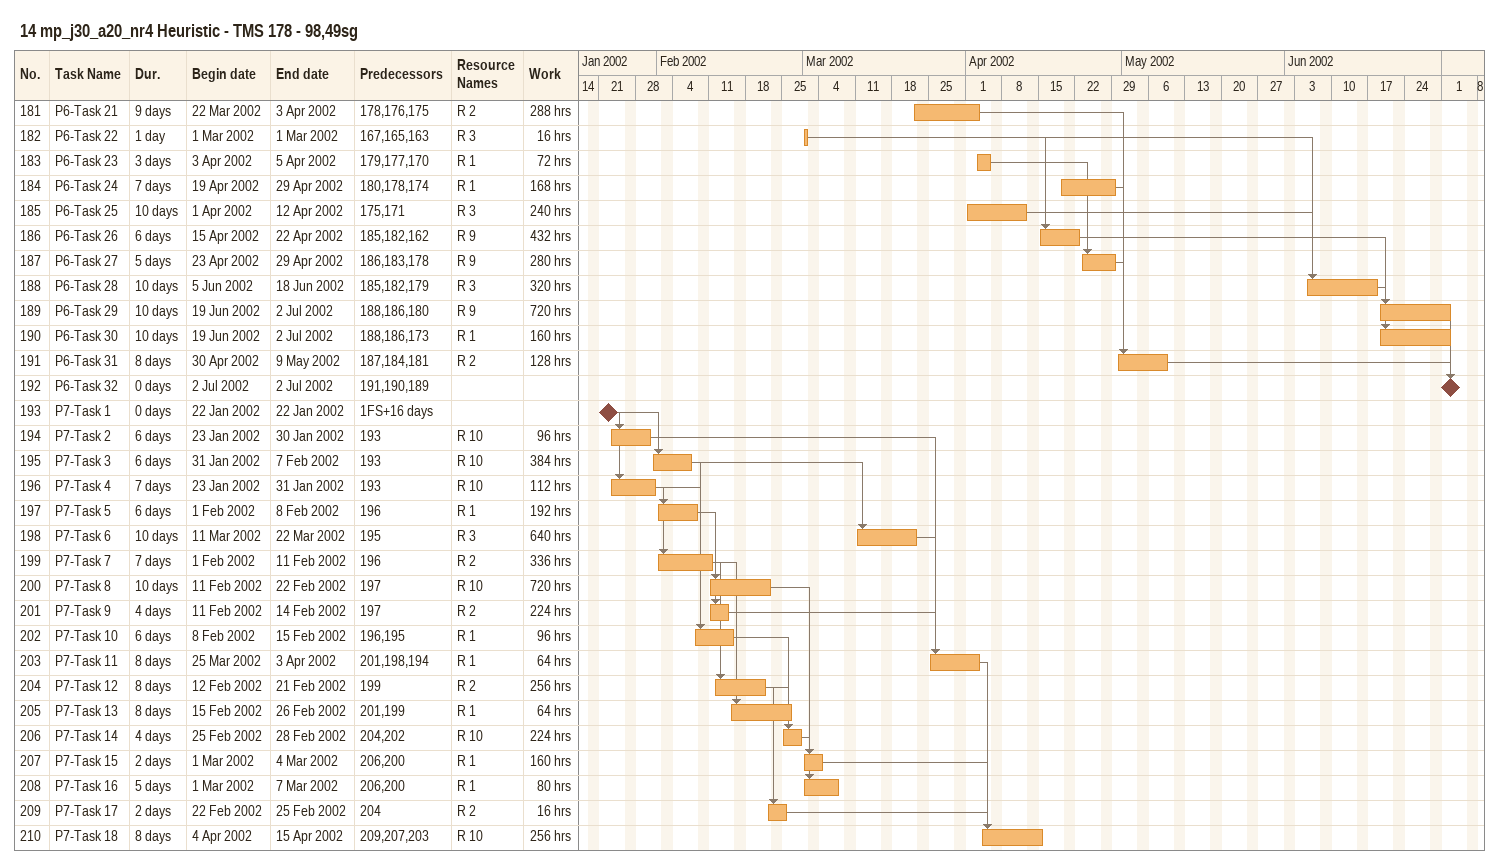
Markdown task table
14 mp_j30_a20_nr4 Heuristic - TMS 178 - 98,49sg

| ID | Task | Duration | Start | Finish | Predecessors | Resources | Work (h) |
|---|---|---|---|---|---|---|---|
| 181 | P6-Task 21 | 9d | 2002-03-22 | 2002-04-03 | 178, 176, 175 | R 2 | 288 |
| 182 | P6-Task 22 | 1d | 2002-03-01 | 2002-03-01 | 167, 165, 163 | R 3 | 16 |
| 183 | P6-Task 23 | 3d | 2002-04-03 | 2002-04-05 | 179, 177, 170 | R 1 | 72 |
| 184 | P6-Task 24 | 7d | 2002-04-19 | 2002-04-29 | 180, 178, 174 | R 1 | 168 |
| 185 | P6-Task 25 | 10d | 2002-04-01 | 2002-04-12 | 175, 171 | R 3 | 240 |
| 186 | P6-Task 26 | 6d | 2002-04-15 | 2002-04-22 | 185, 182, 162 | R 9 | 432 |
| 187 | P6-Task 27 | 5d | 2002-04-23 | 2002-04-29 | 186, 183, 178 | R 9 | 280 |
| 188 | P6-Task 28 | 10d | 2002-06-05 | 2002-06-18 | 185, 182, 179 | R 3 | 320 |
| 189 | P6-Task 29 | 10d | 2002-06-19 | 2002-07-02 | 188, 186, 180 | R 9 | 720 |
| 190 | P6-Task 30 | 10d | 2002-06-19 | 2002-07-02 | 188, 186, 173 | R 1 | 160 |
| 191 | P6-Task 31 | 8d | 2002-04-30 | 2002-05-09 | 187, 184, 181 | R 2 | 128 |
| 192 | P6-Task 32 | 0d | 2002-07-02 | 2002-07-02 | 191, 190, 189 |  |  |
| 193 | P7-Task 1 | 0d | 2002-01-22 | 2002-01-22 | 1FS+16d |  |  |
| 194 | P7-Task 2 | 6d | 2002-01-23 | 2002-01-30 | 193 | R 10 | 96 |
| 195 | P7-Task 3 | 6d | 2002-01-31 | 2002-02-07 | 193 | R 10 | 384 |
| 196 | P7-Task 4 | 7d | 2002-01-23 | 2002-01-31 | 193 | R 10 | 112 |
| 197 | P7-Task 5 | 6d | 2002-02-01 | 2002-02-08 | 196 | R 1 | 192 |
| 198 | P7-Task 6 | 10d | 2002-03-11 | 2002-03-22 | 195 | R 3 | 640 |
| 199 | P7-Task 7 | 7d | 2002-02-01 | 2002-02-11 | 196 | R 2 | 336 |
| 200 | P7-Task 8 | 10d | 2002-02-11 | 2002-02-22 | 197 | R 10 | 720 |
| 201 | P7-Task 9 | 4d | 2002-02-11 | 2002-02-14 | 197 | R 2 | 224 |
| 202 | P7-Task 10 | 6d | 2002-02-08 | 2002-02-15 | 196, 195 | R 1 | 96 |
| 203 | P7-Task 11 | 8d | 2002-03-25 | 2002-04-03 | 201, 198, 194 | R 1 | 64 |
| 204 | P7-Task 12 | 8d | 2002-02-12 | 2002-02-21 | 199 | R 2 | 256 |
| 205 | P7-Task 13 | 8d | 2002-02-15 | 2002-02-26 | 201, 199 | R 1 | 64 |
| 206 | P7-Task 14 | 4d | 2002-02-25 | 2002-02-28 | 204, 202 | R 10 | 224 |
| 207 | P7-Task 15 | 2d | 2002-03-01 | 2002-03-04 | 206, 200 | R 1 | 160 |
| 208 | P7-Task 16 | 5d | 2002-03-01 | 2002-03-07 | 206, 200 | R 1 | 80 |
| 209 | P7-Task 17 | 2d | 2002-02-22 | 2002-02-25 | 204 | R 2 | 16 |
| 210 | P7-Task 18 | 8d | 2002-04-04 | 2002-04-15 | 209, 207, 203 | R 10 | 256 |
